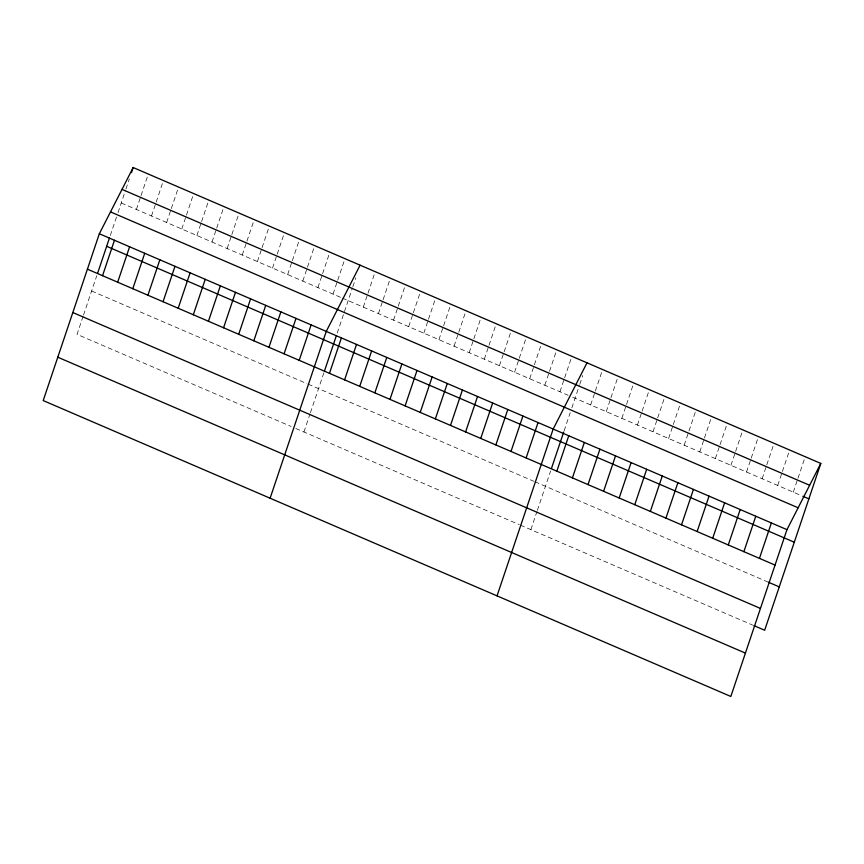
<?xml version="1.0" encoding="UTF-8"?>
<svg xmlns="http://www.w3.org/2000/svg" width="864" height="864" viewBox="0 0 864 864"><rect width="100%" height="100%" fill="white"/><g stroke="black" fill="none" stroke-linecap="round" stroke-linejoin="round"><path stroke-width="0.65" stroke-dasharray="4.32 3.24" d="M83.117 316.289L77.036 334.346L291.146 426.492M83.516 315.079L96.779 275.67M110.311 235.472L116.791 216.205M118.012 212.587L125.507 190.307M125.939 189.043L129.341 178.924M136.382 209.466L140.638 196.819M141.059 195.545L148.306 174.042M151.502 215.978L155.768 203.321M156.19 202.057L163.426 180.554M166.633 222.491L170.888 209.833M171.32 208.57L178.556 187.067M181.764 228.992L186.019 216.346M186.451 215.082L193.687 193.568M196.895 235.505L201.15 222.858M201.571 221.584L208.807 200.081M212.015 242.017L216.281 229.36M216.702 228.096L223.938 206.593M227.146 248.53L231.401 235.872M231.833 234.608L239.069 213.106M242.276 255.031L246.532 242.384M246.953 241.121L254.2 219.607M257.407 261.544L261.662 248.897M262.084 247.622L269.32 226.12M272.527 268.056L276.782 255.398M277.214 254.135L284.45 232.632M287.658 274.568L291.913 261.911M292.345 260.647L299.581 239.144M302.789 281.07L307.044 268.423M307.465 267.16L314.712 245.646M317.909 287.582L322.175 274.936M322.596 273.661L329.832 252.158M333.04 294.095L337.295 281.437M337.727 280.174L344.963 258.671M303.944 432L310.025 413.932M310.435 412.722L324.13 372.038M337.219 333.126L352.426 287.95M352.847 286.686L355.828 277.83M363.301 307.109L367.556 294.462M367.978 293.198L375.214 271.685M378.421 313.621L382.687 300.974M383.108 299.7L390.344 278.197M393.552 320.134L397.807 307.476M398.239 306.212L405.475 284.71M408.683 326.646L412.938 313.988M413.359 312.725L420.606 291.222M423.803 333.148L428.069 320.501M428.49 319.237L435.726 297.724M438.934 339.66L443.189 327.013M443.621 325.739L450.857 304.236M454.064 346.172L458.32 333.515M458.752 332.251L465.988 310.748M469.195 352.685L473.45 340.027M473.872 338.764L481.108 317.261M484.315 359.186L488.581 346.54M489.002 345.276L496.238 323.762M499.446 365.699L503.701 353.052M504.133 351.778L511.369 330.275M514.577 372.211L518.832 359.554M519.253 358.29L526.5 336.787M529.697 378.724L533.963 366.066M534.384 364.802L541.62 343.3M544.828 385.225L549.083 372.578M549.515 371.315L556.751 349.801M559.958 391.738L564.214 379.091M564.646 377.816L571.882 356.314M530.863 529.643L536.944 511.574M537.354 510.376L550.616 470.966M564.138 430.769L570.218 412.7M571.838 407.884L579.344 385.592M579.766 384.329L582.746 375.473M590.674 404.957L594.929 392.299M595.35 391.036L602.597 369.533M606.258 411.664L610.513 399.006M610.945 397.742L618.181 376.24M621.842 418.37L626.098 405.713M626.53 404.449L633.766 382.946M637.427 425.077L641.693 412.42M642.114 411.156L649.35 389.653M653.011 431.784L657.277 419.126M657.698 417.863L664.934 396.36M668.606 438.491L672.862 425.833M673.283 424.57L680.519 403.067M684.191 445.198L696.114 409.774M699.775 451.904L704.03 439.258M704.462 437.983L711.698 416.48M715.36 458.611L719.615 445.964M720.047 444.69L727.283 423.187M730.944 465.318L735.21 452.671M735.631 451.397L742.867 429.894M746.528 472.025L750.794 459.378M751.216 458.104L758.452 436.601M762.124 478.732L766.379 466.085M766.8 464.81L774.036 443.308M777.708 485.438L781.963 472.792M782.384 471.517L789.631 450.014M793.292 492.145L797.548 479.498M797.98 478.224L805.216 456.721M121.252 202.954L341.183 297.594M342.349 298.102L568.102 395.248M572.756 397.246L801.684 495.752M91.627 290.995L306.904 383.627M308.07 384.134L533.822 481.28M534.989 481.777L768.463 582.239M295.801 428.49L519.232 524.632M520.398 525.139L752.674 625.093"/><path stroke-width="1.3" d="M99.338 233.755L43.2 400.572L730.825 696.47L786.964 529.654L820.8 463.428L133.175 167.53L99.338 233.755L786.964 529.654M97.643 273.121L109.501 237.881M131.468 172.595L133.175 167.53M102.546 275.681L114.469 240.257M117.677 282.193L129.6 246.769M132.808 288.706L144.72 253.282M147.928 295.218L159.851 259.794M163.058 301.72L174.982 266.296M178.189 308.232L190.112 272.808M193.309 314.744L205.232 279.32M208.44 321.257L220.363 285.833M223.571 327.769L235.494 292.334M238.702 334.271L250.614 298.847M253.822 340.783L265.745 305.359M268.952 347.296L280.876 311.872M284.083 353.808L296.006 318.373M299.203 360.31L311.126 324.886M270.119 498.215L326.257 331.398L360.094 265.183M324.551 370.764L336.409 335.534M329.465 373.334L341.388 337.91M344.596 379.847L356.508 344.423M359.716 386.348L371.639 350.924M374.846 392.861L386.77 357.437M389.977 399.373L401.9 363.949M405.108 405.886L417.02 370.462M420.228 412.387L432.151 376.963M435.359 418.9L447.282 383.476M450.49 425.412L462.413 389.988M465.61 431.924L477.533 396.5M480.74 438.426L492.664 403.002M495.871 444.938L507.794 409.514M511.002 451.451L522.914 416.027M526.122 457.963L538.045 422.539M497.038 595.858L553.176 429.041L587.002 362.826M551.47 468.418L563.738 431.968M556.837 471.172L568.76 435.748M572.422 477.878L584.345 442.454M588.017 484.585L599.929 449.161M603.601 491.292L615.524 455.868M619.186 497.999L631.109 462.575M634.77 504.706L646.693 469.282M650.354 511.412L662.278 475.988M665.939 518.119L677.862 482.695M681.534 524.826L693.446 489.402M697.118 531.533L709.042 496.109M712.703 538.24L724.626 502.816M728.287 544.946L740.21 509.522M743.872 551.653L755.795 516.229M759.456 558.36L771.379 522.936M820.8 463.428L764.662 630.245L753.872 625.601M122.008 189.389L809.633 485.276M802.883 496.271L808.877 498.852M110.506 211.896L798.131 507.794M106.661 246.316L794.286 542.214M87.415 269.179L775.051 565.078M768.463 582.239L779.252 586.883M72.824 312.541L760.45 608.429M57.791 357.21L745.416 653.108"/></g></svg>
